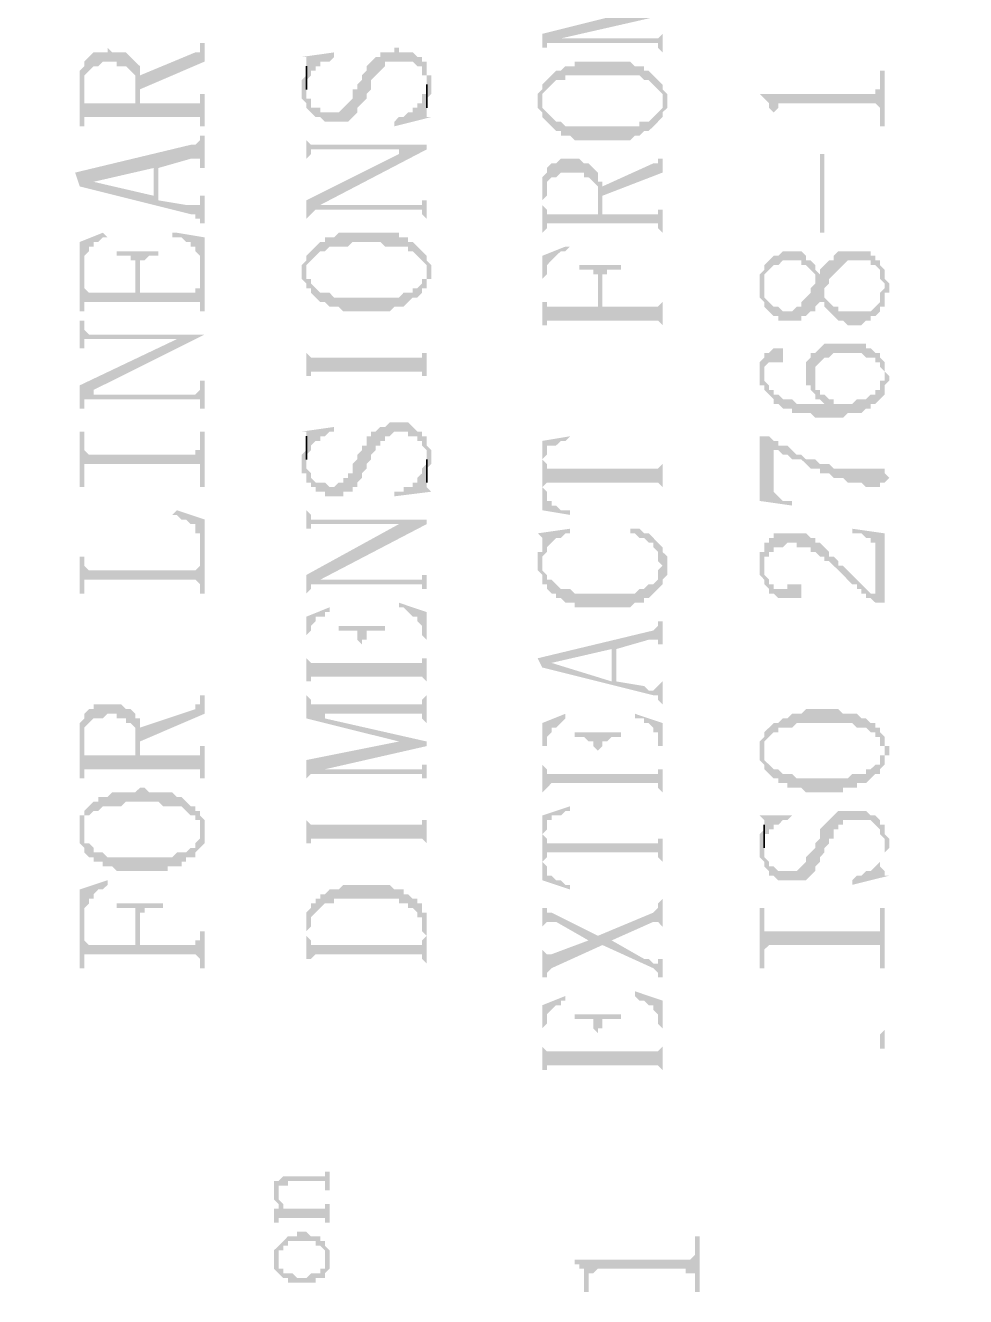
# Model space of a CAD drawing. Header units: millimetres. Extents: x 7018 to 13530, y 4187 to 5692.
# Drawn here: x 11242.76 to 11251.93, y 4965.02 to 4977.43 of the extents above; entities that cross this region are included whole.
import ezdxf

# ---------------------------------------------------------------- set-up
doc = ezdxf.new("R2010")
doc.units = ezdxf.units.MM
doc.layers.add('绘图', color=7, linetype='Continuous')

msp = doc.modelspace()

# ---------------------------------------------------------------- hatches: boundary and pattern name
at = {"transparency": 33554559}
for points in [[(11247.799, 4977.344), (11247.799, 4977.163), (11247.799, 4977.209), (11247.844, 4977.209), (11247.844, 4977.254), (11247.889, 4977.254), (11247.98, 4977.299), (11248.972, 4977.525), (11248.702, 4977.57)], [(11247.889, 4977.254), (11248.927, 4977.254), (11248.927, 4977.209), (11248.927, 4977.209), (11248.972, 4977.163), (11248.972, 4977.389), (11248.972, 4977.344), (11248.972, 4977.344), (11248.927, 4977.299), (11247.98, 4977.299)], [(11243.873, 4976.938), (11243.873, 4976.802), (11244.504, 4977.073), (11244.504, 4977.254), (11244.459, 4977.254), (11244.459, 4977.209), (11244.459, 4977.163), (11244.414, 4977.163)], [(11243.286, 4976.848), (11243.286, 4976.441), (11243.331, 4976.441), (11243.331, 4976.893), (11243.331, 4976.938), (11243.376, 4976.983), (11243.376, 4976.983), (11243.421, 4977.028), (11243.466, 4977.028), (11243.511, 4977.073), (11243.647, 4977.073), (11243.647, 4977.028), (11243.737, 4977.028), (11243.782, 4976.983), (11243.782, 4976.983), (11243.827, 4976.938), (11243.827, 4976.667), (11243.873, 4977.028), (11243.827, 4977.073), (11243.827, 4977.073), (11243.782, 4977.118), (11243.782, 4977.118), (11243.737, 4977.163), (11243.602, 4977.163), (11243.557, 4977.209), (11243.557, 4977.163), (11243.421, 4977.163), (11243.376, 4977.118), (11243.376, 4977.118), (11243.331, 4977.073), (11243.331, 4977.028), (11243.286, 4976.983), (11243.286, 4976.893)], [(11245.452, 4976.802), (11245.452, 4976.712), (11245.497, 4976.667), (11245.497, 4976.622), (11245.497, 4976.622), (11245.542, 4976.577), (11245.542, 4976.577), (11245.588, 4976.532), (11245.633, 4976.532), (11245.678, 4976.486), (11245.903, 4976.486), (11245.949, 4976.532), (11245.949, 4976.532), (11245.994, 4976.577), (11245.994, 4976.622), (11246.039, 4976.667), (11246.039, 4976.667), (11246.084, 4976.712), (11246.084, 4976.757), (11246.129, 4976.802), (11246.129, 4976.893), (11246.174, 4976.938), (11246.174, 4976.938), (11246.219, 4976.983), (11246.219, 4976.983), (11246.265, 4977.028), (11246.265, 4977.073), (11246.535, 4977.073), (11246.58, 4977.028), (11246.626, 4977.028), (11246.626, 4976.938), (11246.671, 4976.938), (11246.671, 4976.667), (11246.671, 4976.712), (11246.671, 4976.712), (11246.716, 4976.757), (11246.716, 4976.848), (11246.716, 4976.938), (11246.671, 4976.938), (11246.671, 4977.073), (11246.626, 4977.073), (11246.626, 4977.118), (11246.58, 4977.118), (11246.535, 4977.163), (11246.4, 4977.163), (11246.4, 4977.209), (11246.355, 4977.209), (11246.355, 4977.163), (11246.219, 4977.163), (11246.219, 4977.118), (11246.174, 4977.118), (11246.129, 4977.073), (11246.129, 4977.073), (11246.084, 4977.028), (11246.084, 4976.983), (11246.039, 4976.938), (11246.039, 4976.893), (11245.994, 4976.848), (11245.994, 4976.802), (11245.949, 4976.802), (11245.949, 4976.712), (11245.903, 4976.667), (11245.903, 4976.667), (11245.858, 4976.622), (11245.858, 4976.622), (11245.813, 4976.577), (11245.633, 4976.577), (11245.633, 4976.622), (11245.542, 4976.622), (11245.542, 4976.712), (11245.497, 4976.712), (11245.497, 4976.983), (11245.497, 4976.938), (11245.497, 4976.938), (11245.452, 4976.893), (11245.452, 4976.848)], [(11245.452, 4977.118), (11245.497, 4977.118), (11245.497, 4977.073), (11245.497, 4976.893), (11245.542, 4976.938), (11245.542, 4976.983), (11245.588, 4976.983), (11245.588, 4977.028), (11245.633, 4977.028), (11245.633, 4977.073), (11245.723, 4977.073), (11245.768, 4977.118), (11245.768, 4977.163)], [(11243.331, 4976.486), (11243.331, 4976.532), (11244.459, 4976.532), (11244.459, 4976.441), (11244.504, 4976.441), (11244.504, 4976.757), (11244.459, 4976.757), (11244.459, 4976.712), (11244.459, 4976.667), (11243.873, 4976.667), (11243.873, 4976.938), (11243.873, 4977.028), (11243.827, 4976.667), (11243.331, 4976.667), (11243.331, 4976.802)], [(11247.799, 4976.848), (11247.799, 4976.667), (11247.799, 4976.712), (11247.799, 4976.757), (11247.844, 4976.802), (11247.844, 4976.802), (11247.889, 4976.848), (11247.889, 4976.848), (11247.934, 4976.893), (11248.025, 4976.893), (11248.025, 4976.938), (11248.747, 4976.938), (11248.792, 4976.893), (11248.837, 4976.893), (11248.882, 4976.848), (11248.882, 4976.848), (11248.927, 4976.802), (11248.927, 4976.802), (11248.972, 4976.757), (11248.972, 4976.667), (11248.972, 4976.848), (11248.927, 4976.893), (11248.927, 4976.893), (11248.882, 4976.938), (11248.882, 4976.938), (11248.837, 4976.983), (11248.792, 4976.983), (11248.792, 4977.028), (11248.702, 4977.028), (11248.657, 4977.073), (11248.115, 4977.073), (11248.115, 4977.028), (11248.025, 4977.028), (11247.98, 4976.983), (11247.934, 4976.983), (11247.889, 4976.938), (11247.889, 4976.938), (11247.844, 4976.893), (11247.844, 4976.893)], [(11249.92, 4976.757), (11249.92, 4976.757), (11249.965, 4976.712), (11249.965, 4976.712), (11250.011, 4976.667), (11250.011, 4976.622), (11250.011, 4976.622), (11250.056, 4976.577), (11250.056, 4976.441), (11250.056, 4976.577), (11250.101, 4976.622), (11250.101, 4976.667), (11251.049, 4976.667), (11251.094, 4976.622), (11251.094, 4976.441), (11251.139, 4976.441), (11251.139, 4976.983), (11251.094, 4976.983), (11251.094, 4976.893), (11251.094, 4976.802), (11251.049, 4976.802), (11251.049, 4976.757), (11251.003, 4976.757)], [(11247.754, 4976.667), (11247.754, 4976.622), (11247.799, 4976.577), (11247.799, 4976.532), (11247.844, 4976.486), (11247.844, 4976.486), (11247.889, 4976.441), (11247.889, 4976.441), (11247.934, 4976.396), (11247.98, 4976.396), (11247.98, 4976.351), (11248.07, 4976.351), (11248.115, 4976.306), (11248.657, 4976.306), (11248.702, 4976.351), (11248.747, 4976.351), (11248.792, 4976.396), (11248.837, 4976.396), (11248.882, 4976.441), (11248.882, 4976.441), (11248.927, 4976.486), (11248.927, 4976.486), (11248.972, 4976.532), (11248.972, 4976.577), (11248.972, 4976.577), (11249.018, 4976.622), (11249.018, 4976.667), (11249.018, 4976.757), (11248.972, 4976.802), (11248.972, 4976.848), (11248.972, 4976.667), (11248.972, 4976.622), (11248.927, 4976.577), (11248.927, 4976.577), (11248.882, 4976.532), (11248.882, 4976.532), (11248.837, 4976.486), (11248.747, 4976.486), (11248.747, 4976.441), (11248.025, 4976.441), (11247.98, 4976.486), (11247.934, 4976.486), (11247.889, 4976.532), (11247.889, 4976.532), (11247.844, 4976.577), (11247.844, 4976.577), (11247.799, 4976.622), (11247.799, 4976.667), (11247.799, 4976.848), (11247.799, 4976.802), (11247.799, 4976.802), (11247.754, 4976.757), (11247.754, 4976.712)], [(11246.355, 4976.486), (11246.355, 4976.441), (11246.716, 4976.532), (11246.671, 4976.532), (11246.671, 4976.577), (11246.671, 4976.757), (11246.626, 4976.757), (11246.626, 4976.667), (11246.58, 4976.667), (11246.58, 4976.622), (11246.535, 4976.622), (11246.535, 4976.577), (11246.49, 4976.577), (11246.445, 4976.532), (11246.4, 4976.532)], [(11243.241, 4975.99), (11243.286, 4975.855), (11243.421, 4975.9), (11244.008, 4976.035), (11244.008, 4975.764), (11244.053, 4976.035), (11244.369, 4976.125), (11244.459, 4976.125), (11244.459, 4976.035), (11244.504, 4976.035), (11244.504, 4976.351), (11244.459, 4976.351), (11244.459, 4976.306), (11244.459, 4976.306), (11244.414, 4976.261), (11244.369, 4976.261)], [(11245.497, 4976.351), (11245.497, 4976.08), (11245.497, 4976.125), (11245.542, 4976.171), (11245.542, 4976.216), (11246.4, 4976.216), (11246.4, 4976.171), (11246.671, 4976.216), (11246.671, 4976.261), (11245.542, 4976.261), (11245.497, 4976.306)], [(11245.497, 4975.719), (11245.497, 4975.494), (11245.497, 4975.539), (11245.542, 4975.584), (11245.542, 4975.584), (11245.588, 4975.629), (11245.633, 4975.674), (11246.671, 4976.216), (11246.4, 4976.171)], [(11247.799, 4975.764), (11247.799, 4975.403), (11247.799, 4975.719), (11247.844, 4975.764), (11247.844, 4975.855), (11247.844, 4975.9), (11247.889, 4975.945), (11247.934, 4975.945), (11247.98, 4975.99), (11248.205, 4975.99), (11248.205, 4975.945), (11248.25, 4975.945), (11248.296, 4975.9), (11248.296, 4975.9), (11248.341, 4975.855), (11248.341, 4975.809), (11248.341, 4975.584), (11248.341, 4975.99), (11248.296, 4976.035), (11248.296, 4976.035), (11248.25, 4976.08), (11248.205, 4976.08), (11248.16, 4976.125), (11247.98, 4976.125), (11247.934, 4976.08), (11247.889, 4976.08), (11247.844, 4976.035), (11247.844, 4975.99), (11247.799, 4975.945), (11247.799, 4975.809)], [(11248.386, 4975.855), (11248.386, 4975.764), (11248.972, 4975.99), (11248.972, 4976.171), (11248.972, 4976.125), (11248.927, 4976.125), (11248.927, 4976.08), (11248.882, 4976.08)], [(11250.552, 4975.403), (11250.552, 4976.171), (11250.507, 4976.171), (11250.507, 4975.403)], [(11243.286, 4975.855), (11244.369, 4975.584), (11244.414, 4975.584), (11244.414, 4975.539), (11244.459, 4975.539), (11244.459, 4975.494), (11244.504, 4975.494), (11244.504, 4975.764), (11244.459, 4975.764), (11244.459, 4975.719), (11244.459, 4975.674), (11244.324, 4975.674), (11244.053, 4975.719), (11244.053, 4976.035), (11244.008, 4975.764), (11243.421, 4975.9), (11243.421, 4975.9)], [(11247.799, 4975.403), (11247.844, 4975.448), (11247.844, 4975.494), (11248.927, 4975.494), (11248.927, 4975.448), (11248.927, 4975.448), (11248.972, 4975.403), (11248.972, 4975.674), (11248.972, 4975.629), (11248.927, 4975.629), (11248.927, 4975.584), (11248.386, 4975.584), (11248.386, 4975.9), (11248.341, 4975.9), (11248.341, 4975.945), (11248.341, 4975.584), (11247.844, 4975.584), (11247.844, 4975.629), (11247.844, 4975.629), (11247.799, 4975.674), (11247.799, 4975.719)], [(11245.588, 4975.629), (11246.626, 4975.629), (11246.626, 4975.584), (11246.626, 4975.584), (11246.671, 4975.539), (11246.671, 4975.494), (11246.671, 4975.764), (11246.671, 4975.719), (11246.626, 4975.719), (11246.626, 4975.674), (11245.633, 4975.674)], [(11243.286, 4975.313), (11243.286, 4974.636), (11243.331, 4974.636), (11243.331, 4975.087), (11243.331, 4975.178), (11243.376, 4975.223), (11243.376, 4975.268), (11243.421, 4975.268), (11243.421, 4975.313), (11243.466, 4975.313), (11243.511, 4975.358), (11243.557, 4975.358), (11243.511, 4975.403)], [(11244.188, 4975.403), (11244.188, 4975.358), (11244.279, 4975.358), (11244.324, 4975.313), (11244.369, 4975.313), (11244.369, 4975.268), (11244.414, 4975.268), (11244.414, 4975.223), (11244.459, 4975.178), (11244.459, 4974.636), (11244.504, 4974.636), (11244.504, 4975.358), (11244.234, 4975.403)], [(11245.497, 4975.178), (11245.497, 4975.042), (11245.497, 4975.087), (11245.497, 4975.087), (11245.542, 4975.133), (11245.542, 4975.133), (11245.588, 4975.178), (11245.588, 4975.178), (11245.633, 4975.223), (11245.678, 4975.223), (11245.723, 4975.268), (11245.903, 4975.268), (11245.949, 4975.313), (11246.219, 4975.313), (11246.265, 4975.268), (11246.49, 4975.268), (11246.49, 4975.223), (11246.535, 4975.223), (11246.58, 4975.178), (11246.58, 4975.178), (11246.626, 4975.133), (11246.626, 4975.133), (11246.671, 4975.087), (11246.671, 4975.042), (11246.671, 4975.178), (11246.626, 4975.223), (11246.626, 4975.223), (11246.58, 4975.268), (11246.58, 4975.268), (11246.535, 4975.313), (11246.49, 4975.313), (11246.49, 4975.358), (11246.4, 4975.358), (11246.4, 4975.403), (11245.813, 4975.403), (11245.768, 4975.358), (11245.678, 4975.358), (11245.678, 4975.313), (11245.633, 4975.313), (11245.588, 4975.268), (11245.588, 4975.268), (11245.542, 4975.223), (11245.542, 4975.223)], [(11247.799, 4975.178), (11247.799, 4974.456), (11247.799, 4974.952), (11247.799, 4974.952), (11247.844, 4974.997), (11247.844, 4975.087), (11247.889, 4975.133), (11247.889, 4975.133), (11247.934, 4975.178), (11247.934, 4975.178), (11247.98, 4975.223), (11248.025, 4975.223), (11248.07, 4975.268), (11248.025, 4975.268)], [(11243.647, 4975.223), (11243.647, 4975.178), (11243.782, 4975.178), (11243.782, 4975.133), (11243.827, 4975.133), (11243.827, 4974.817), (11243.873, 4975.042), (11243.873, 4975.133), (11243.918, 4975.133), (11243.963, 4975.178), (11244.053, 4975.178), (11244.053, 4975.223)], [(11245.452, 4975.042), (11245.452, 4974.952), (11245.497, 4974.907), (11245.497, 4974.862), (11245.542, 4974.862), (11245.542, 4974.817), (11245.588, 4974.771), (11245.588, 4974.771), (11245.633, 4974.726), (11245.678, 4974.726), (11245.723, 4974.681), (11245.813, 4974.681), (11245.858, 4974.636), (11246.31, 4974.636), (11246.355, 4974.681), (11246.445, 4974.681), (11246.49, 4974.726), (11246.49, 4974.726), (11246.535, 4974.771), (11246.58, 4974.771), (11246.626, 4974.817), (11246.626, 4974.862), (11246.671, 4974.862), (11246.671, 4974.952), (11246.716, 4974.952), (11246.716, 4975.042), (11246.716, 4975.087), (11246.671, 4975.133), (11246.671, 4975.178), (11246.671, 4974.997), (11246.671, 4974.952), (11246.626, 4974.952), (11246.626, 4974.907), (11246.58, 4974.862), (11246.535, 4974.862), (11246.535, 4974.817), (11246.445, 4974.817), (11246.4, 4974.771), (11245.768, 4974.771), (11245.723, 4974.817), (11245.633, 4974.817), (11245.588, 4974.862), (11245.588, 4974.862), (11245.542, 4974.907), (11245.542, 4974.952), (11245.497, 4974.952), (11245.497, 4975.178), (11245.497, 4975.133), (11245.452, 4975.087)], [(11249.92, 4974.907), (11249.92, 4974.771), (11249.92, 4974.771), (11249.965, 4974.726), (11249.965, 4974.681), (11249.965, 4974.681), (11250.011, 4974.636), (11250.011, 4974.636), (11250.056, 4974.591), (11250.101, 4974.591), (11250.101, 4974.546), (11250.326, 4974.546), (11250.326, 4974.591), (11250.372, 4974.591), (11250.417, 4974.636), (11250.462, 4974.636), (11250.462, 4974.681), (11250.507, 4974.726), (11250.507, 4974.771), (11250.507, 4974.726), (11250.552, 4974.726), (11250.552, 4974.862), (11250.597, 4974.907), (11250.597, 4974.952), (11250.642, 4974.997), (11250.642, 4974.997), (11250.688, 4975.042), (11250.688, 4975.042), (11250.733, 4975.087), (11250.733, 4975.087), (11250.778, 4975.133), (11251.003, 4975.133), (11251.003, 4975.087), (11251.049, 4975.087), (11251.094, 4975.042), (11251.094, 4974.952), (11251.139, 4974.907), (11251.139, 4974.681), (11251.139, 4974.817), (11251.184, 4974.817), (11251.184, 4974.907), (11251.139, 4974.952), (11251.139, 4975.042), (11251.139, 4975.042), (11251.094, 4975.087), (11251.094, 4975.133), (11251.049, 4975.133), (11251.049, 4975.178), (11251.003, 4975.178), (11251.003, 4975.223), (11250.688, 4975.223), (11250.642, 4975.178), (11250.642, 4975.133), (11250.597, 4975.133), (11250.552, 4975.087), (11250.552, 4975.087), (11250.507, 4975.042), (11250.507, 4974.997), (11250.507, 4974.997), (11250.462, 4975.042), (11250.462, 4974.952), (11250.462, 4974.907), (11250.417, 4974.862), (11250.417, 4974.817), (11250.417, 4974.817), (11250.372, 4974.771), (11250.372, 4974.771), (11250.326, 4974.726), (11250.326, 4974.681), (11250.281, 4974.681), (11250.236, 4974.636), (11250.146, 4974.636), (11250.101, 4974.681), (11250.056, 4974.681), (11250.011, 4974.726), (11250.011, 4974.726), (11249.965, 4974.771), (11249.965, 4975.087), (11249.965, 4975.042), (11249.92, 4974.997), (11249.92, 4974.952), (11249.92, 4974.952)], [(11249.965, 4975.087), (11249.965, 4974.907), (11249.965, 4974.997), (11250.011, 4975.042), (11250.011, 4975.042), (11250.056, 4975.087), (11250.101, 4975.087), (11250.146, 4975.133), (11250.326, 4975.133), (11250.326, 4975.087), (11250.372, 4975.087), (11250.417, 4975.042), (11250.417, 4975.042), (11250.462, 4974.997), (11250.462, 4974.952), (11250.462, 4975.087), (11250.462, 4975.087), (11250.417, 4975.133), (11250.372, 4975.133), (11250.372, 4975.178), (11250.372, 4975.178), (11250.326, 4975.223), (11250.146, 4975.223), (11250.101, 4975.178), (11250.056, 4975.178), (11250.011, 4975.133), (11250.011, 4975.133)], [(11243.331, 4974.636), (11243.331, 4974.726), (11244.459, 4974.726), (11244.459, 4974.681), (11244.459, 4974.907), (11244.459, 4974.862), (11244.414, 4974.862), (11244.414, 4974.817), (11243.873, 4974.817), (11243.873, 4975.042), (11243.827, 4974.817), (11243.376, 4974.817), (11243.331, 4974.862), (11243.331, 4975.087)], [(11248.16, 4975.087), (11248.16, 4975.042), (11248.296, 4975.042), (11248.296, 4974.997), (11248.341, 4974.997), (11248.341, 4974.681), (11248.386, 4974.907), (11248.386, 4974.997), (11248.431, 4974.997), (11248.431, 4975.042), (11248.566, 4975.042), (11248.566, 4975.087)], [(11247.799, 4974.501), (11247.844, 4974.501), (11247.844, 4974.546), (11248.927, 4974.546), (11248.972, 4974.501), (11248.972, 4974.456), (11248.972, 4974.771), (11248.972, 4974.726), (11248.972, 4974.726), (11248.927, 4974.681), (11248.386, 4974.681), (11248.386, 4974.907), (11248.341, 4974.681), (11247.844, 4974.681), (11247.844, 4974.726), (11247.799, 4974.726), (11247.799, 4974.952)], [(11250.552, 4974.726), (11250.552, 4974.681), (11250.597, 4974.636), (11250.597, 4974.636), (11250.642, 4974.591), (11250.642, 4974.591), (11250.688, 4974.546), (11250.733, 4974.546), (11250.778, 4974.501), (11250.913, 4974.501), (11250.958, 4974.546), (11251.003, 4974.546), (11251.003, 4974.591), (11251.049, 4974.591), (11251.094, 4974.636), (11251.094, 4974.681), (11251.139, 4974.681), (11251.139, 4974.862), (11251.139, 4974.862), (11251.094, 4974.817), (11251.094, 4974.726), (11251.094, 4974.726), (11251.049, 4974.681), (11251.049, 4974.681), (11251.003, 4974.636), (11250.688, 4974.636), (11250.688, 4974.681), (11250.642, 4974.681), (11250.597, 4974.726), (11250.597, 4974.726), (11250.552, 4974.771), (11250.552, 4974.771)], [(11243.286, 4974.546), (11243.286, 4974.275), (11243.331, 4974.275), (11243.331, 4974.365), (11244.234, 4974.365), (11244.504, 4974.41), (11243.376, 4974.41), (11243.331, 4974.456), (11243.331, 4974.546)], [(11243.286, 4973.914), (11243.286, 4973.688), (11243.331, 4973.688), (11243.331, 4973.733), (11243.331, 4973.779), (11243.376, 4973.779), (11243.421, 4973.869), (11244.504, 4974.41), (11244.234, 4974.365)], [(11245.497, 4974.41), (11245.497, 4973.824), (11245.497, 4974.004), (11245.542, 4974.004), (11245.542, 4974.049), (11246.626, 4974.049), (11246.626, 4974.004), (11246.671, 4974.004), (11246.671, 4973.824), (11246.671, 4974.41), (11246.671, 4974.23), (11246.626, 4974.23), (11246.626, 4974.185), (11245.542, 4974.185), (11245.497, 4974.23)], [(11249.965, 4974.185), (11249.965, 4974.049), (11249.965, 4974.094), (11249.965, 4974.094), (11250.011, 4974.14), (11250.146, 4974.14), (11250.146, 4974.185), (11250.146, 4974.275), (11250.056, 4974.275), (11250.011, 4974.23), (11249.965, 4974.23)], [(11250.372, 4974.004), (11250.372, 4973.914), (11250.417, 4973.914), (11250.417, 4973.869), (11250.417, 4973.869), (11250.462, 4973.824), (11250.462, 4974.094), (11250.462, 4974.094), (11250.507, 4974.14), (11250.507, 4974.14), (11250.552, 4974.185), (11250.597, 4974.185), (11250.642, 4974.23), (11250.913, 4974.23), (11250.958, 4974.185), (11251.049, 4974.185), (11251.049, 4974.14), (11251.094, 4974.14), (11251.094, 4974.094), (11251.094, 4974.094), (11251.139, 4974.049), (11251.139, 4973.824), (11251.139, 4973.869), (11251.139, 4973.914), (11251.184, 4973.959), (11251.184, 4974.004), (11251.184, 4974.004), (11251.139, 4974.049), (11251.139, 4974.14), (11251.139, 4974.14), (11251.094, 4974.185), (11251.094, 4974.23), (11251.049, 4974.23), (11251.003, 4974.275), (11250.958, 4974.275), (11250.958, 4974.32), (11250.552, 4974.32), (11250.507, 4974.275), (11250.507, 4974.275), (11250.462, 4974.23), (11250.417, 4974.23), (11250.417, 4974.185), (11250.417, 4974.185), (11250.372, 4974.14), (11250.372, 4974.049)], [(11249.92, 4974.049), (11249.92, 4974.004), (11249.92, 4973.914), (11249.965, 4973.914), (11249.965, 4973.869), (11250.011, 4973.824), (11250.011, 4973.824), (11250.056, 4973.779), (11250.056, 4973.733), (11250.101, 4973.733), (11250.146, 4973.688), (11250.236, 4973.688), (11250.236, 4973.643), (11250.417, 4973.643), (11250.462, 4973.598), (11250.733, 4973.598), (11250.778, 4973.643), (11250.913, 4973.643), (11250.958, 4973.688), (11251.003, 4973.688), (11251.003, 4973.733), (11251.049, 4973.733), (11251.094, 4973.779), (11251.094, 4973.779), (11251.139, 4973.824), (11251.139, 4974.004), (11251.139, 4973.959), (11251.094, 4973.959), (11251.094, 4973.869), (11251.049, 4973.869), (11251.049, 4973.824), (11251.003, 4973.824), (11250.958, 4973.779), (11250.868, 4973.779), (11250.823, 4973.733), (11250.642, 4973.733), (11250.642, 4973.779), (11250.597, 4973.779), (11250.552, 4973.733), (11250.281, 4973.733), (11250.236, 4973.779), (11250.146, 4973.779), (11250.101, 4973.824), (11250.056, 4973.824), (11250.056, 4973.869), (11250.011, 4973.869), (11250.011, 4973.914), (11249.965, 4973.959), (11249.965, 4974.185), (11249.92, 4974.14), (11249.92, 4974.094)], [(11250.462, 4973.824), (11250.462, 4973.779), (11250.507, 4973.779), (11250.552, 4973.733), (11250.597, 4973.779), (11250.552, 4973.824), (11250.507, 4973.824), (11250.507, 4973.869), (11250.462, 4973.869), (11250.462, 4973.959), (11250.462, 4974.004)], [(11243.376, 4973.779), (11244.459, 4973.779), (11244.459, 4973.688), (11244.504, 4973.688), (11244.504, 4973.959), (11244.459, 4973.959), (11244.459, 4973.869), (11244.459, 4973.869), (11244.414, 4973.824), (11243.421, 4973.824), (11243.421, 4973.869)], [(11245.452, 4973.192), (11245.452, 4973.056), (11245.497, 4973.056), (11245.497, 4972.966), (11245.542, 4972.966), (11245.542, 4972.921), (11245.588, 4972.921), (11245.588, 4972.876), (11245.678, 4972.876), (11245.678, 4972.831), (11245.858, 4972.831), (11245.858, 4972.876), (11245.949, 4972.876), (11245.949, 4972.921), (11245.994, 4972.921), (11245.994, 4972.966), (11245.994, 4972.966), (11246.039, 4973.011), (11246.039, 4973.056), (11246.084, 4973.102), (11246.084, 4973.147), (11246.129, 4973.192), (11246.129, 4973.237), (11246.174, 4973.282), (11246.174, 4973.327), (11246.219, 4973.327), (11246.219, 4973.372), (11246.265, 4973.372), (11246.265, 4973.417), (11246.31, 4973.417), (11246.355, 4973.463), (11246.49, 4973.463), (11246.49, 4973.417), (11246.58, 4973.417), (11246.58, 4973.372), (11246.626, 4973.372), (11246.626, 4973.327), (11246.626, 4973.327), (11246.671, 4973.282), (11246.671, 4973.011), (11246.671, 4973.102), (11246.716, 4973.147), (11246.716, 4973.192), (11246.716, 4973.282), (11246.671, 4973.327), (11246.671, 4973.372), (11246.671, 4973.417), (11246.626, 4973.417), (11246.626, 4973.463), (11246.58, 4973.463), (11246.535, 4973.508), (11246.535, 4973.508), (11246.49, 4973.553), (11246.31, 4973.553), (11246.265, 4973.508), (11246.219, 4973.508), (11246.174, 4973.463), (11246.129, 4973.463), (11246.129, 4973.417), (11246.084, 4973.417), (11246.084, 4973.327), (11246.039, 4973.327), (11246.039, 4973.282), (11245.994, 4973.237), (11245.994, 4973.192), (11245.949, 4973.147), (11245.949, 4973.056), (11245.903, 4973.056), (11245.903, 4973.011), (11245.858, 4973.011), (11245.858, 4972.966), (11245.813, 4972.966), (11245.768, 4972.921), (11245.723, 4972.921), (11245.678, 4972.966), (11245.588, 4972.966), (11245.542, 4973.011), (11245.542, 4973.056), (11245.497, 4973.102), (11245.497, 4973.372), (11245.497, 4973.282), (11245.452, 4973.237), (11245.452, 4973.237)], [(11245.452, 4973.463), (11245.497, 4973.463), (11245.497, 4973.417), (11245.497, 4973.237), (11245.542, 4973.282), (11245.542, 4973.327), (11245.542, 4973.327), (11245.588, 4973.372), (11245.633, 4973.372), (11245.633, 4973.417), (11245.678, 4973.417), (11245.723, 4973.463), (11245.768, 4973.463), (11245.768, 4973.508)], [(11243.286, 4973.463), (11243.286, 4972.921), (11243.331, 4972.921), (11243.331, 4973.147), (11244.459, 4973.147), (11244.459, 4972.921), (11244.504, 4972.921), (11244.504, 4973.463), (11244.459, 4973.463), (11244.459, 4973.327), (11244.459, 4973.282), (11244.414, 4973.282), (11244.414, 4973.237), (11243.376, 4973.237), (11243.331, 4973.282), (11243.331, 4973.463)], [(11247.799, 4973.372), (11247.799, 4973.192), (11247.799, 4973.192), (11247.844, 4973.237), (11247.844, 4973.282), (11247.844, 4973.327), (11247.934, 4973.327), (11247.98, 4973.372), (11248.025, 4973.372), (11248.07, 4973.417), (11248.07, 4973.417)], [(11247.799, 4973.372), (11247.799, 4972.695), (11248.07, 4972.65), (11248.07, 4972.695), (11247.98, 4972.695), (11247.934, 4972.741), (11247.889, 4972.741), (11247.889, 4972.786), (11247.844, 4972.786), (11247.844, 4972.876), (11247.799, 4972.921), (11247.799, 4973.192)], [(11249.92, 4973.417), (11249.92, 4972.786), (11250.236, 4972.741), (11250.236, 4972.786), (11250.146, 4972.786), (11250.101, 4972.831), (11250.101, 4972.831), (11250.056, 4972.876), (11250.056, 4973.327), (11250.011, 4973.417), (11249.965, 4973.417)], [(11250.011, 4973.417), (11250.056, 4973.327), (11250.056, 4973.282), (11250.101, 4973.282), (11250.146, 4973.237), (11250.191, 4973.237), (11250.236, 4973.192), (11250.326, 4973.192), (11250.372, 4973.147), (11250.372, 4973.147), (11250.417, 4973.102), (11250.507, 4973.102), (11250.507, 4973.056), (11250.597, 4973.056), (11250.642, 4973.011), (11250.733, 4973.011), (11250.778, 4972.966), (11250.913, 4972.966), (11250.958, 4972.921), (11251.094, 4972.921), (11251.094, 4972.966), (11251.139, 4972.966), (11251.184, 4973.011), (11251.139, 4973.056), (11251.139, 4973.102), (11250.642, 4973.102), (11250.597, 4973.147), (11250.507, 4973.147), (11250.462, 4973.192), (11250.372, 4973.192), (11250.326, 4973.237), (11250.281, 4973.237), (11250.236, 4973.282), (11250.236, 4973.282), (11250.191, 4973.327), (11250.101, 4973.327), (11250.101, 4973.372), (11250.056, 4973.372)], [(11246.355, 4972.876), (11246.355, 4972.831), (11246.716, 4972.876), (11246.671, 4972.921), (11246.671, 4973.147), (11246.626, 4973.102), (11246.626, 4973.056), (11246.626, 4973.056), (11246.58, 4973.011), (11246.58, 4972.966), (11246.535, 4972.966), (11246.535, 4972.921), (11246.445, 4972.921), (11246.445, 4972.876), (11246.4, 4972.876)], [(11247.799, 4973.192), (11247.799, 4972.921), (11247.844, 4972.966), (11248.927, 4972.966), (11248.972, 4972.921), (11248.972, 4972.831), (11248.972, 4973.237), (11248.972, 4973.147), (11248.972, 4973.147), (11248.927, 4973.102), (11247.844, 4973.102), (11247.844, 4973.147)], [(11244.188, 4972.65), (11244.234, 4972.65), (11244.279, 4972.605), (11244.324, 4972.605), (11244.369, 4972.56), (11244.414, 4972.56), (11244.414, 4972.47), (11244.459, 4972.47), (11244.459, 4971.883), (11244.504, 4971.883), (11244.504, 4972.605), (11244.234, 4972.695)], [(11245.497, 4972.741), (11245.497, 4972.425), (11245.497, 4972.515), (11245.542, 4972.515), (11245.542, 4972.56), (11246.671, 4972.56), (11246.671, 4972.605), (11245.542, 4972.605), (11245.542, 4972.65), (11245.542, 4972.65), (11245.497, 4972.695)], [(11245.497, 4972.064), (11245.497, 4971.838), (11245.497, 4971.883), (11245.542, 4971.928), (11245.542, 4971.973), (11245.588, 4971.973), (11245.633, 4972.018), (11246.671, 4972.56), (11246.4, 4972.56)], [(11247.754, 4972.47), (11247.754, 4972.47), (11247.799, 4972.425), (11247.799, 4972.018), (11247.799, 4972.244), (11247.844, 4972.289), (11247.844, 4972.334), (11247.844, 4972.334), (11247.889, 4972.379), (11247.889, 4972.379), (11247.934, 4972.425), (11247.98, 4972.425), (11248.025, 4972.47), (11248.07, 4972.47), (11248.07, 4972.515)], [(11248.657, 4972.47), (11248.702, 4972.47), (11248.747, 4972.425), (11248.792, 4972.425), (11248.837, 4972.379), (11248.882, 4972.379), (11248.882, 4972.334), (11248.927, 4972.289), (11248.927, 4972.199), (11248.972, 4972.154), (11248.972, 4972.334), (11248.927, 4972.379), (11248.927, 4972.379), (11248.882, 4972.425), (11248.882, 4972.425), (11248.837, 4972.47), (11248.792, 4972.47), (11248.747, 4972.515), (11248.657, 4972.515)], [(11250.823, 4972.515), (11250.823, 4972.47), (11250.913, 4972.47), (11250.958, 4972.425), (11251.003, 4972.425), (11251.003, 4972.379), (11251.049, 4972.379), (11251.049, 4971.793), (11251.139, 4971.793), (11251.139, 4972.47)], [(11247.754, 4972.199), (11247.754, 4972.109), (11247.799, 4972.064), (11247.799, 4972.018), (11247.799, 4972.379), (11247.799, 4972.289), (11247.754, 4972.289), (11247.754, 4972.244)], [(11249.92, 4972.154), (11249.92, 4972.109), (11249.92, 4972.064), (11249.965, 4972.018), (11249.965, 4971.973), (11249.965, 4972.154), (11249.965, 4972.244), (11250.011, 4972.244), (11250.011, 4972.289), (11250.056, 4972.289), (11250.056, 4972.334), (11250.146, 4972.334), (11250.191, 4972.379), (11250.281, 4972.379), (11250.281, 4972.334), (11250.417, 4972.334), (11250.417, 4972.289), (11250.462, 4972.289), (11250.507, 4972.244), (11250.552, 4972.244), (11250.552, 4972.199), (11250.597, 4972.199), (11250.642, 4972.154), (11250.642, 4972.154), (11250.688, 4972.109), (11250.733, 4972.064), (11250.733, 4972.064), (11250.778, 4972.018), (11250.778, 4972.018), (11250.823, 4971.973), (11250.868, 4971.973), (11250.868, 4971.928), (11250.913, 4971.928), (11250.913, 4971.883), (11250.958, 4971.883), (11250.958, 4971.838), (11251.003, 4971.838), (11251.049, 4971.793), (11251.049, 4971.883), (11251.003, 4971.883), (11250.958, 4971.928), (11250.958, 4971.928), (11250.913, 4971.973), (11250.868, 4972.018), (11250.868, 4972.018), (11250.823, 4972.064), (11250.823, 4972.064), (11250.778, 4972.109), (11250.778, 4972.109), (11250.733, 4972.154), (11250.688, 4972.154), (11250.688, 4972.199), (11250.642, 4972.244), (11250.597, 4972.244), (11250.597, 4972.289), (11250.552, 4972.334), (11250.552, 4972.334), (11250.507, 4972.379), (11250.462, 4972.379), (11250.462, 4972.425), (11250.417, 4972.425), (11250.372, 4972.47), (11250.056, 4972.47), (11250.056, 4972.425), (11250.011, 4972.425), (11250.011, 4972.379), (11249.965, 4972.379), (11249.965, 4972.289), (11249.92, 4972.289), (11249.92, 4972.199)], [(11247.799, 4972.018), (11247.799, 4971.973), (11247.844, 4971.973), (11247.844, 4971.928), (11247.889, 4971.883), (11247.934, 4971.883), (11247.934, 4971.838), (11247.98, 4971.838), (11248.025, 4971.793), (11248.115, 4971.793), (11248.115, 4971.748), (11248.657, 4971.748), (11248.702, 4971.793), (11248.792, 4971.793), (11248.792, 4971.838), (11248.837, 4971.838), (11248.882, 4971.883), (11248.882, 4971.883), (11248.927, 4971.928), (11248.927, 4971.928), (11248.972, 4971.973), (11248.972, 4972.018), (11249.018, 4972.064), (11249.018, 4972.109), (11249.018, 4972.154), (11249.018, 4972.244), (11248.972, 4972.289), (11248.972, 4972.334), (11248.972, 4972.154), (11248.972, 4972.154), (11248.927, 4972.109), (11248.927, 4972.064), (11248.927, 4972.018), (11248.882, 4971.973), (11248.837, 4971.973), (11248.792, 4971.928), (11248.747, 4971.928), (11248.702, 4971.883), (11248.115, 4971.883), (11248.07, 4971.928), (11247.98, 4971.928), (11247.934, 4971.973), (11247.934, 4971.973), (11247.889, 4972.018), (11247.844, 4972.018), (11247.844, 4972.064), (11247.844, 4972.064), (11247.799, 4972.109), (11247.799, 4972.154), (11247.799, 4972.154)], [(11243.286, 4972.244), (11243.286, 4971.883), (11243.331, 4971.883), (11243.331, 4971.973), (11243.331, 4972.018), (11244.414, 4972.018), (11244.459, 4971.973), (11244.459, 4971.928), (11244.459, 4972.199), (11244.459, 4972.154), (11244.459, 4972.154), (11244.414, 4972.109), (11243.376, 4972.109), (11243.331, 4972.154), (11243.331, 4972.244)], [(11245.588, 4971.973), (11246.626, 4971.973), (11246.626, 4971.928), (11246.671, 4971.928), (11246.671, 4971.838), (11246.671, 4972.154), (11246.671, 4972.064), (11246.626, 4972.064), (11246.626, 4972.018), (11245.633, 4972.018)], [(11249.965, 4971.973), (11249.965, 4971.973), (11250.011, 4971.928), (11250.011, 4971.883), (11250.056, 4971.883), (11250.101, 4971.838), (11250.326, 4971.838), (11250.326, 4971.928), (11250.326, 4971.973), (11250.191, 4971.973), (11250.191, 4971.928), (11250.056, 4971.928), (11250.056, 4971.973), (11250.011, 4971.973), (11250.011, 4972.018), (11250.011, 4972.018), (11249.965, 4972.064), (11249.965, 4972.154)], [(11246.4, 4971.748), (11246.445, 4971.748), (11246.49, 4971.702), (11246.49, 4971.702), (11246.535, 4971.657), (11246.58, 4971.657), (11246.58, 4971.612), (11246.58, 4971.612), (11246.626, 4971.567), (11246.626, 4971.477), (11246.671, 4971.432), (11246.671, 4970.98), (11246.671, 4971.702), (11246.4, 4971.793)], [(11245.497, 4971.657), (11245.497, 4970.98), (11245.497, 4971.477), (11245.497, 4971.477), (11245.542, 4971.522), (11245.542, 4971.567), (11245.588, 4971.612), (11245.588, 4971.657), (11245.678, 4971.657), (11245.678, 4971.702), (11245.723, 4971.702), (11245.723, 4971.748)], [(11247.754, 4971.251), (11247.799, 4971.161), (11247.889, 4971.206), (11248.476, 4971.341), (11248.476, 4971.025), (11248.521, 4971.341), (11248.837, 4971.432), (11248.927, 4971.432), (11248.927, 4971.387), (11248.972, 4971.387), (11248.972, 4971.341), (11248.972, 4971.657), (11248.972, 4971.612), (11248.927, 4971.612), (11248.927, 4971.567), (11248.927, 4971.567), (11248.882, 4971.522)], [(11245.813, 4971.567), (11245.813, 4971.522), (11245.994, 4971.522), (11245.994, 4971.432), (11246.039, 4971.387), (11246.039, 4971.206), (11246.039, 4971.432), (11246.084, 4971.432), (11246.084, 4971.522), (11246.265, 4971.522), (11246.265, 4971.567)], [(11245.497, 4971.025), (11245.542, 4971.025), (11245.542, 4971.071), (11246.626, 4971.071), (11246.671, 4971.025), (11246.671, 4971.251), (11246.626, 4971.251), (11246.626, 4971.206), (11246.039, 4971.206), (11246.039, 4971.387), (11246.039, 4971.206), (11245.542, 4971.206), (11245.497, 4971.251), (11245.497, 4971.477)], [(11247.799, 4971.161), (11248.882, 4970.89), (11248.927, 4970.89), (11248.927, 4970.845), (11248.927, 4970.845), (11248.972, 4970.8), (11248.972, 4971.025), (11248.972, 4971.025), (11248.927, 4970.98), (11248.927, 4970.98), (11248.882, 4970.935), (11248.837, 4970.935), (11248.792, 4970.98), (11248.521, 4971.025), (11248.521, 4971.341), (11248.476, 4971.025), (11247.889, 4971.206), (11247.889, 4971.206)], [(11243.873, 4970.574), (11243.873, 4970.439), (11244.504, 4970.71), (11244.504, 4970.89), (11244.459, 4970.89), (11244.459, 4970.845), (11244.459, 4970.8), (11244.414, 4970.8), (11244.414, 4970.755)], [(11245.497, 4970.89), (11245.497, 4970.664), (11246.4, 4970.439), (11246.4, 4970.439), (11246.671, 4970.394), (11246.671, 4970.439), (11245.678, 4970.664), (11245.678, 4970.71), (11245.588, 4970.8), (11245.542, 4970.8), (11245.542, 4970.845), (11245.542, 4970.845), (11245.497, 4970.89)], [(11245.588, 4970.8), (11245.678, 4970.71), (11246.626, 4970.71), (11246.626, 4970.664), (11246.626, 4970.664), (11246.671, 4970.619), (11246.671, 4970.89), (11246.671, 4970.89), (11246.626, 4970.845), (11246.626, 4970.8), (11246.58, 4970.8)], [(11243.286, 4970.484), (11243.286, 4970.078), (11243.331, 4970.078), (11243.331, 4970.529), (11243.331, 4970.574), (11243.376, 4970.619), (11243.376, 4970.619), (11243.421, 4970.664), (11243.511, 4970.664), (11243.557, 4970.71), (11243.647, 4970.71), (11243.647, 4970.664), (11243.737, 4970.664), (11243.737, 4970.619), (11243.782, 4970.619), (11243.827, 4970.574), (11243.827, 4970.303), (11243.873, 4970.664), (11243.827, 4970.664), (11243.827, 4970.71), (11243.782, 4970.755), (11243.737, 4970.755), (11243.692, 4970.8), (11243.421, 4970.8), (11243.421, 4970.755), (11243.376, 4970.755), (11243.331, 4970.71), (11243.331, 4970.664), (11243.286, 4970.619), (11243.286, 4970.574), (11243.286, 4970.529)], [(11243.331, 4970.123), (11243.331, 4970.168), (11244.459, 4970.168), (11244.459, 4970.078), (11244.504, 4970.078), (11244.504, 4970.394), (11244.459, 4970.394), (11244.459, 4970.348), (11244.459, 4970.303), (11243.873, 4970.303), (11243.873, 4970.574), (11243.873, 4970.664), (11243.827, 4970.303), (11243.331, 4970.303), (11243.331, 4970.439)], [(11247.799, 4970.619), (11247.799, 4969.897), (11247.799, 4970.394), (11247.844, 4970.394), (11247.844, 4970.484), (11247.844, 4970.484), (11247.889, 4970.529), (11247.889, 4970.574), (11247.934, 4970.574), (11247.98, 4970.619), (11247.98, 4970.619), (11248.025, 4970.664), (11248.025, 4970.71)], [(11248.702, 4970.664), (11248.792, 4970.664), (11248.792, 4970.619), (11248.837, 4970.619), (11248.882, 4970.574), (11248.882, 4970.529), (11248.927, 4970.529), (11248.927, 4970.394), (11248.972, 4970.394), (11248.972, 4969.897), (11248.972, 4970.619), (11248.702, 4970.71)], [(11249.965, 4970.529), (11249.965, 4970.348), (11249.965, 4970.439), (11249.965, 4970.439), (11250.011, 4970.484), (11250.011, 4970.484), (11250.056, 4970.529), (11250.101, 4970.529), (11250.101, 4970.574), (11250.236, 4970.574), (11250.281, 4970.619), (11250.823, 4970.619), (11250.868, 4970.574), (11250.958, 4970.574), (11251.003, 4970.529), (11251.049, 4970.529), (11251.049, 4970.484), (11251.094, 4970.484), (11251.094, 4970.394), (11251.139, 4970.394), (11251.139, 4970.348), (11251.139, 4970.484), (11251.094, 4970.529), (11251.094, 4970.574), (11251.049, 4970.574), (11251.049, 4970.619), (11251.003, 4970.619), (11250.958, 4970.664), (11250.913, 4970.664), (11250.868, 4970.71), (11250.733, 4970.71), (11250.688, 4970.755), (11250.372, 4970.755), (11250.326, 4970.71), (11250.236, 4970.71), (11250.191, 4970.664), (11250.146, 4970.664), (11250.101, 4970.619), (11250.056, 4970.619), (11250.011, 4970.574), (11250.011, 4970.574)], [(11248.115, 4970.529), (11248.115, 4970.484), (11248.205, 4970.484), (11248.25, 4970.439), (11248.296, 4970.439), (11248.296, 4970.394), (11248.296, 4970.394), (11248.341, 4970.348), (11248.341, 4970.123), (11248.341, 4970.348), (11248.341, 4970.348), (11248.386, 4970.394), (11248.386, 4970.439), (11248.431, 4970.439), (11248.476, 4970.484), (11248.566, 4970.484), (11248.566, 4970.529)], [(11249.92, 4970.348), (11249.92, 4970.303), (11249.92, 4970.258), (11249.965, 4970.213), (11249.965, 4970.168), (11250.011, 4970.123), (11250.011, 4970.123), (11250.056, 4970.078), (11250.101, 4970.078), (11250.101, 4970.033), (11250.191, 4970.033), (11250.191, 4969.987), (11250.326, 4969.987), (11250.372, 4969.942), (11250.733, 4969.942), (11250.733, 4969.987), (11250.868, 4969.987), (11250.868, 4970.033), (11250.958, 4970.033), (11251.003, 4970.078), (11251.003, 4970.078), (11251.049, 4970.123), (11251.094, 4970.123), (11251.094, 4970.168), (11251.139, 4970.213), (11251.139, 4970.303), (11251.184, 4970.303), (11251.184, 4970.394), (11251.139, 4970.394), (11251.139, 4970.484), (11251.139, 4970.348), (11251.139, 4970.303), (11251.094, 4970.303), (11251.094, 4970.213), (11251.049, 4970.213), (11251.003, 4970.168), (11250.958, 4970.168), (11250.958, 4970.123), (11250.823, 4970.123), (11250.778, 4970.078), (11250.281, 4970.078), (11250.236, 4970.123), (11250.146, 4970.123), (11250.101, 4970.168), (11250.056, 4970.168), (11250.011, 4970.213), (11250.011, 4970.213), (11249.965, 4970.258), (11249.965, 4970.303), (11249.965, 4970.529), (11249.965, 4970.484), (11249.92, 4970.439), (11249.92, 4970.394)], [(11245.497, 4970.258), (11245.497, 4970.033), (11245.497, 4970.078), (11245.497, 4970.078), (11245.542, 4970.123), (11245.588, 4970.123), (11245.678, 4970.168), (11246.671, 4970.394), (11246.4, 4970.439)], [(11247.799, 4969.942), (11247.844, 4969.987), (11247.844, 4969.987), (11247.889, 4970.033), (11248.927, 4970.033), (11248.927, 4969.987), (11248.927, 4969.987), (11248.972, 4969.942), (11248.972, 4970.213), (11248.972, 4970.168), (11248.927, 4970.168), (11248.927, 4970.123), (11248.341, 4970.123), (11248.341, 4970.348), (11248.341, 4970.123), (11247.844, 4970.123), (11247.844, 4970.168), (11247.844, 4970.168), (11247.799, 4970.213), (11247.799, 4970.394)], [(11245.588, 4970.123), (11246.626, 4970.123), (11246.626, 4970.078), (11246.671, 4970.078), (11246.671, 4970.033), (11246.671, 4970.258), (11246.671, 4970.213), (11246.626, 4970.213), (11246.626, 4970.168), (11245.678, 4970.168)], [(11243.331, 4969.717), (11243.331, 4969.581), (11243.331, 4969.626), (11243.331, 4969.717), (11243.376, 4969.717), (11243.421, 4969.762), (11243.466, 4969.762), (11243.511, 4969.807), (11243.692, 4969.807), (11243.737, 4969.852), (11244.053, 4969.852), (11244.098, 4969.807), (11244.279, 4969.807), (11244.324, 4969.762), (11244.324, 4969.762), (11244.369, 4969.717), (11244.414, 4969.717), (11244.414, 4969.672), (11244.459, 4969.672), (11244.459, 4969.581), (11244.459, 4969.762), (11244.414, 4969.762), (11244.414, 4969.807), (11244.369, 4969.807), (11244.324, 4969.852), (11244.324, 4969.852), (11244.279, 4969.897), (11244.234, 4969.897), (11244.188, 4969.942), (11243.963, 4969.942), (11243.918, 4969.987), (11243.873, 4969.987), (11243.827, 4969.942), (11243.602, 4969.942), (11243.557, 4969.897), (11243.466, 4969.897), (11243.466, 4969.852), (11243.421, 4969.852), (11243.376, 4969.807), (11243.331, 4969.762), (11243.331, 4969.762)], [(11245.497, 4969.852), (11245.497, 4969.265), (11245.497, 4969.446), (11245.542, 4969.446), (11245.542, 4969.491), (11246.626, 4969.491), (11246.671, 4969.446), (11246.671, 4969.265), (11246.671, 4969.852), (11246.671, 4969.672), (11246.626, 4969.672), (11246.626, 4969.626), (11245.542, 4969.626), (11245.497, 4969.672)], [(11247.799, 4969.717), (11247.799, 4969.536), (11247.799, 4969.536), (11247.844, 4969.581), (11247.844, 4969.672), (11247.889, 4969.672), (11247.889, 4969.717), (11247.98, 4969.717), (11248.025, 4969.762), (11248.07, 4969.762), (11248.07, 4969.807)], [(11243.286, 4969.581), (11243.286, 4969.491), (11243.286, 4969.446), (11243.331, 4969.401), (11243.331, 4969.356), (11243.376, 4969.31), (11243.421, 4969.31), (11243.421, 4969.265), (11243.511, 4969.265), (11243.511, 4969.22), (11243.602, 4969.22), (11243.647, 4969.175), (11244.143, 4969.175), (11244.143, 4969.22), (11244.279, 4969.22), (11244.279, 4969.265), (11244.324, 4969.265), (11244.324, 4969.31), (11244.414, 4969.31), (11244.414, 4969.356), (11244.459, 4969.401), (11244.459, 4969.401), (11244.504, 4969.446), (11244.504, 4969.491), (11244.504, 4969.581), (11244.504, 4969.672), (11244.504, 4969.672), (11244.459, 4969.717), (11244.459, 4969.581), (11244.459, 4969.491), (11244.459, 4969.491), (11244.414, 4969.446), (11244.414, 4969.401), (11244.369, 4969.401), (11244.324, 4969.356), (11244.234, 4969.356), (11244.188, 4969.31), (11243.557, 4969.31), (11243.511, 4969.356), (11243.421, 4969.356), (11243.421, 4969.401), (11243.376, 4969.446), (11243.331, 4969.446), (11243.331, 4969.491), (11243.331, 4969.717), (11243.286, 4969.717)], [(11247.799, 4969.717), (11247.799, 4969.085), (11248.07, 4968.995), (11248.07, 4969.04), (11248.025, 4969.04), (11247.98, 4969.085), (11247.934, 4969.085), (11247.889, 4969.13), (11247.844, 4969.13), (11247.844, 4969.175), (11247.844, 4969.22), (11247.799, 4969.265), (11247.799, 4969.536)], [(11249.92, 4969.401), (11249.92, 4969.356), (11249.92, 4969.31), (11249.965, 4969.265), (11249.965, 4969.22), (11249.965, 4969.22), (11250.011, 4969.175), (11250.011, 4969.13), (11250.056, 4969.13), (11250.101, 4969.085), (11250.372, 4969.085), (11250.417, 4969.13), (11250.417, 4969.13), (11250.462, 4969.175), (11250.462, 4969.22), (11250.507, 4969.265), (11250.507, 4969.31), (11250.552, 4969.356), (11250.552, 4969.401), (11250.597, 4969.446), (11250.597, 4969.491), (11250.642, 4969.491), (11250.642, 4969.581), (11250.688, 4969.581), (11250.688, 4969.626), (11250.733, 4969.626), (11250.733, 4969.672), (11251.003, 4969.672), (11251.049, 4969.626), (11251.049, 4969.626), (11251.094, 4969.581), (11251.094, 4969.536), (11251.094, 4969.536), (11251.139, 4969.491), (11251.139, 4969.265), (11251.139, 4969.31), (11251.139, 4969.356), (11251.184, 4969.401), (11251.184, 4969.446), (11251.184, 4969.491), (11251.139, 4969.536), (11251.139, 4969.626), (11251.094, 4969.626), (11251.094, 4969.672), (11251.049, 4969.717), (11251.003, 4969.717), (11250.958, 4969.762), (11250.688, 4969.762), (11250.642, 4969.717), (11250.642, 4969.717), (11250.597, 4969.672), (11250.597, 4969.672), (11250.552, 4969.626), (11250.552, 4969.626), (11250.507, 4969.581), (11250.507, 4969.491), (11250.462, 4969.446), (11250.462, 4969.401), (11250.417, 4969.356), (11250.417, 4969.356), (11250.372, 4969.31), (11250.372, 4969.265), (11250.372, 4969.265), (11250.326, 4969.22), (11250.326, 4969.22), (11250.281, 4969.175), (11250.101, 4969.175), (11250.056, 4969.22), (11250.011, 4969.22), (11250.011, 4969.265), (11249.965, 4969.31), (11249.965, 4969.581), (11249.92, 4969.536), (11249.92, 4969.446)], [(11249.92, 4969.717), (11249.92, 4969.717), (11249.965, 4969.672), (11249.965, 4969.491), (11249.965, 4969.536), (11250.011, 4969.536), (11250.011, 4969.581), (11250.056, 4969.581), (11250.056, 4969.626), (11250.101, 4969.626), (11250.146, 4969.672), (11250.191, 4969.672), (11250.236, 4969.717), (11250.191, 4969.717)], [(11247.799, 4969.536), (11247.799, 4969.265), (11247.844, 4969.31), (11247.844, 4969.356), (11248.927, 4969.356), (11248.927, 4969.31), (11248.927, 4969.31), (11248.972, 4969.265), (11248.972, 4969.22), (11248.972, 4969.581), (11248.972, 4969.491), (11248.927, 4969.491), (11248.927, 4969.446), (11247.844, 4969.446), (11247.844, 4969.491)], [(11250.823, 4969.085), (11250.823, 4969.04), (11251.184, 4969.13), (11251.139, 4969.13), (11251.139, 4969.175), (11251.139, 4969.175), (11251.094, 4969.22), (11251.094, 4969.356), (11251.094, 4969.31), (11251.094, 4969.265), (11251.049, 4969.22), (11251.049, 4969.22), (11251.003, 4969.175), (11250.958, 4969.175), (11250.913, 4969.13), (11250.868, 4969.13)], [(11243.286, 4968.995), (11243.286, 4968.227), (11243.331, 4968.227), (11243.331, 4968.724), (11243.331, 4968.814), (11243.331, 4968.814), (11243.376, 4968.859), (11243.376, 4968.904), (11243.421, 4968.904), (11243.421, 4968.949), (11243.466, 4968.995), (11243.511, 4968.995), (11243.557, 4969.04), (11243.557, 4969.085)], [(11245.497, 4968.543), (11245.497, 4968.227), (11245.497, 4968.588), (11245.542, 4968.633), (11245.542, 4968.724), (11245.588, 4968.769), (11245.588, 4968.769), (11245.633, 4968.814), (11245.633, 4968.814), (11245.678, 4968.859), (11245.768, 4968.859), (11245.768, 4968.904), (11246.4, 4968.904), (11246.4, 4968.859), (11246.49, 4968.859), (11246.49, 4968.814), (11246.535, 4968.814), (11246.58, 4968.769), (11246.58, 4968.724), (11246.626, 4968.724), (11246.626, 4968.588), (11246.626, 4968.588), (11246.671, 4968.543), (11246.671, 4968.227), (11246.671, 4968.633), (11246.671, 4968.769), (11246.626, 4968.769), (11246.626, 4968.859), (11246.58, 4968.859), (11246.58, 4968.904), (11246.535, 4968.904), (11246.49, 4968.949), (11246.445, 4968.949), (11246.445, 4968.995), (11246.355, 4968.995), (11246.31, 4969.04), (11245.858, 4969.04), (11245.813, 4968.995), (11245.723, 4968.995), (11245.678, 4968.949), (11245.633, 4968.949), (11245.633, 4968.904), (11245.588, 4968.904), (11245.588, 4968.859), (11245.542, 4968.859), (11245.542, 4968.814), (11245.497, 4968.769), (11245.497, 4968.724), (11245.497, 4968.588)], [(11247.799, 4968.408), (11247.799, 4968.092), (11247.799, 4968.137), (11247.844, 4968.137), (11247.844, 4968.182), (11247.844, 4968.182), (11247.889, 4968.227), (11248.386, 4968.453), (11248.476, 4968.498), (11248.882, 4968.679), (11248.927, 4968.679), (11248.972, 4968.633), (11248.972, 4968.588), (11248.972, 4968.904), (11248.972, 4968.904), (11248.927, 4968.859), (11248.927, 4968.814), (11248.927, 4968.814), (11248.882, 4968.769), (11248.341, 4968.543), (11248.25, 4968.498), (11247.889, 4968.363), (11247.844, 4968.363), (11247.799, 4968.408)], [(11243.647, 4968.859), (11243.647, 4968.814), (11243.827, 4968.814), (11243.827, 4968.453), (11243.873, 4968.679), (11243.873, 4968.769), (11243.918, 4968.769), (11243.918, 4968.814), (11244.098, 4968.814), (11244.098, 4968.859)], [(11247.799, 4968.859), (11247.799, 4968.588), (11247.799, 4968.633), (11247.844, 4968.679), (11247.934, 4968.679), (11248.25, 4968.498), (11248.341, 4968.543), (11247.889, 4968.769), (11247.844, 4968.769), (11247.844, 4968.814), (11247.799, 4968.814)], [(11249.92, 4968.814), (11249.92, 4968.227), (11249.965, 4968.227), (11249.965, 4968.408), (11249.965, 4968.408), (11250.011, 4968.453), (11251.094, 4968.453), (11251.094, 4968.227), (11251.139, 4968.227), (11251.139, 4968.814), (11251.094, 4968.814), (11251.094, 4968.633), (11251.094, 4968.588), (11249.965, 4968.588), (11249.965, 4968.814)], [(11243.331, 4968.272), (11243.331, 4968.318), (11243.331, 4968.363), (11244.414, 4968.363), (11244.459, 4968.318), (11244.459, 4968.227), (11244.504, 4968.227), (11244.504, 4968.588), (11244.459, 4968.588), (11244.459, 4968.498), (11244.414, 4968.498), (11244.414, 4968.453), (11243.873, 4968.453), (11243.873, 4968.679), (11243.827, 4968.453), (11243.376, 4968.453), (11243.331, 4968.498), (11243.331, 4968.724)], [(11245.497, 4968.272), (11245.497, 4968.318), (11245.542, 4968.318), (11245.588, 4968.363), (11246.626, 4968.363), (11246.626, 4968.318), (11246.626, 4968.318), (11246.671, 4968.272), (11246.671, 4968.543), (11246.626, 4968.498), (11246.626, 4968.453), (11245.542, 4968.453), (11245.542, 4968.498), (11245.542, 4968.498), (11245.497, 4968.543)], [(11248.386, 4968.453), (11248.882, 4968.227), (11248.882, 4968.227), (11248.927, 4968.182), (11248.927, 4968.137), (11248.972, 4968.137), (11248.972, 4968.092), (11248.972, 4968.363), (11248.972, 4968.318), (11248.927, 4968.318), (11248.927, 4968.272), (11248.882, 4968.272), (11248.837, 4968.318), (11248.792, 4968.318), (11248.476, 4968.498)], [(11247.799, 4967.866), (11247.799, 4967.189), (11247.799, 4967.641), (11247.844, 4967.686), (11247.844, 4967.776), (11247.889, 4967.821), (11247.889, 4967.821), (11247.934, 4967.866), (11247.98, 4967.866), (11247.98, 4967.911), (11248.025, 4967.911), (11248.025, 4967.956)], [(11248.702, 4967.956), (11248.702, 4967.956), (11248.747, 4967.911), (11248.792, 4967.911), (11248.837, 4967.866), (11248.882, 4967.866), (11248.882, 4967.821), (11248.882, 4967.821), (11248.927, 4967.776), (11248.927, 4967.686), (11248.972, 4967.641), (11248.972, 4967.189), (11248.972, 4967.911), (11248.702, 4968.002)], [(11248.115, 4967.776), (11248.115, 4967.731), (11248.296, 4967.731), (11248.296, 4967.686), (11248.296, 4967.641), (11248.341, 4967.595), (11248.341, 4967.415), (11248.341, 4967.641), (11248.386, 4967.641), (11248.386, 4967.731), (11248.566, 4967.731), (11248.566, 4967.776)], [(11251.094, 4967.579), (11251.094, 4967.443), (11251.139, 4967.443), (11251.139, 4967.669), (11251.139, 4967.624)], [(11247.799, 4967.234), (11247.844, 4967.234), (11247.844, 4967.28), (11248.927, 4967.28), (11248.972, 4967.234), (11248.972, 4967.46), (11248.972, 4967.46), (11248.927, 4967.415), (11248.341, 4967.415), (11248.341, 4967.595), (11248.341, 4967.415), (11247.844, 4967.415), (11247.799, 4967.46), (11247.799, 4967.641)], [(11245.227, 4966.151), (11245.227, 4966.016), (11245.227, 4966.061), (11245.227, 4966.106), (11245.317, 4966.106), (11245.317, 4966.151), (11245.678, 4966.151), (11245.678, 4966.106), (11245.678, 4966.061), (11245.723, 4966.061), (11245.723, 4966.241), (11245.678, 4966.241), (11245.678, 4966.196), (11245.272, 4966.196), (11245.227, 4966.151)], [(11245.181, 4966.061), (11245.181, 4966.016), (11245.181, 4965.971), (11245.181, 4965.971), (11245.227, 4965.926), (11245.227, 4965.88), (11245.272, 4965.88), (11245.272, 4965.926), (11245.272, 4965.926), (11245.227, 4965.971), (11245.227, 4966.016), (11245.227, 4966.151), (11245.181, 4966.151), (11245.181, 4966.106)], [(11245.181, 4965.88), (11245.181, 4965.835), (11245.181, 4965.79), (11245.181, 4965.745), (11245.227, 4965.745), (11245.227, 4965.79), (11245.678, 4965.79), (11245.678, 4965.745), (11245.723, 4965.745), (11245.723, 4965.926), (11245.678, 4965.926), (11245.678, 4965.88), (11245.272, 4965.88)], [(11245.227, 4965.519), (11245.227, 4965.384), (11245.227, 4965.429), (11245.227, 4965.474), (11245.272, 4965.474), (11245.272, 4965.519), (11245.317, 4965.519), (11245.317, 4965.564), (11245.588, 4965.564), (11245.588, 4965.519), (11245.633, 4965.519), (11245.678, 4965.474), (11245.678, 4965.429), (11245.678, 4965.384), (11245.723, 4965.294), (11245.723, 4965.339), (11245.723, 4965.384), (11245.723, 4965.429), (11245.723, 4965.474), (11245.723, 4965.474), (11245.678, 4965.519), (11245.678, 4965.564), (11245.633, 4965.564), (11245.633, 4965.61), (11245.542, 4965.61), (11245.497, 4965.655), (11245.407, 4965.655), (11245.407, 4965.61), (11245.317, 4965.61), (11245.272, 4965.564), (11245.272, 4965.564), (11245.227, 4965.519)], [(11248.115, 4965.384), (11248.115, 4965.339), (11248.16, 4965.339), (11248.16, 4965.294), (11248.205, 4965.294), (11248.205, 4965.158), (11248.205, 4965.068), (11248.25, 4965.068), (11248.25, 4965.249), (11248.296, 4965.249), (11248.341, 4965.294), (11249.198, 4965.294), (11249.198, 4965.249), (11249.288, 4965.249), (11249.288, 4965.158), (11249.288, 4965.068), (11249.334, 4965.068), (11249.334, 4965.61), (11249.288, 4965.61), (11249.288, 4965.429), (11249.288, 4965.429), (11249.243, 4965.384), (11249.198, 4965.384)], [(11245.181, 4965.384), (11245.181, 4965.339), (11245.181, 4965.294), (11245.181, 4965.294), (11245.227, 4965.249), (11245.227, 4965.249), (11245.272, 4965.203), (11245.317, 4965.203), (11245.317, 4965.158), (11245.588, 4965.158), (11245.588, 4965.203), (11245.678, 4965.203), (11245.678, 4965.249), (11245.678, 4965.249), (11245.723, 4965.294), (11245.678, 4965.384), (11245.678, 4965.339), (11245.678, 4965.294), (11245.633, 4965.294), (11245.633, 4965.249), (11245.542, 4965.249), (11245.497, 4965.203), (11245.407, 4965.203), (11245.362, 4965.249), (11245.272, 4965.249), (11245.272, 4965.294), (11245.227, 4965.294), (11245.227, 4965.339), (11245.227, 4965.384), (11245.227, 4965.519), (11245.181, 4965.474), (11245.181, 4965.429), (11245.181, 4965.429)]]:
    msp.add_hatch(color=256, dxfattribs=at).paths.add_polyline_path(points)

# ---------------------------------------------------------------- linework, layer by layer
for points in [[(11245.497, 4976.983), (11245.497, 4976.802), (11245.497, 4977.028), (11245.497, 4977.028)], [(11246.671, 4976.757), (11246.671, 4976.622), (11246.671, 4976.848), (11246.671, 4976.802)], [(11245.497, 4973.372), (11245.497, 4973.192), (11245.497, 4973.417)], [(11246.671, 4973.147), (11246.671, 4972.966), (11246.671, 4973.011), (11246.671, 4973.192)], [(11249.965, 4969.581), (11249.965, 4969.401), (11249.965, 4969.626), (11249.965, 4969.626)]]:
    msp.add_lwpolyline(points, close=True)
at = {"layer": '绘图', "lineweight": 13, "ltscale": 0.2}
for centre, radius, start, end in [((11323.851, 4624.639), 437.429, 88.5439, 88.5439), ((11323.871, 4624.747), 434.829, 88.05782, 88.05782), ((11345.593, 4624.747), 434.829, 88.05782, 88.05782), ((11326.674, 4762.447), 296.9, 89.34067, 89.34067), ((11348.395, 4762.503), 296.9, 89.34067, 89.34067)]:
    msp.add_arc(centre, radius, start, end, dxfattribs=at)

doc.saveas('drawing.dxf')
